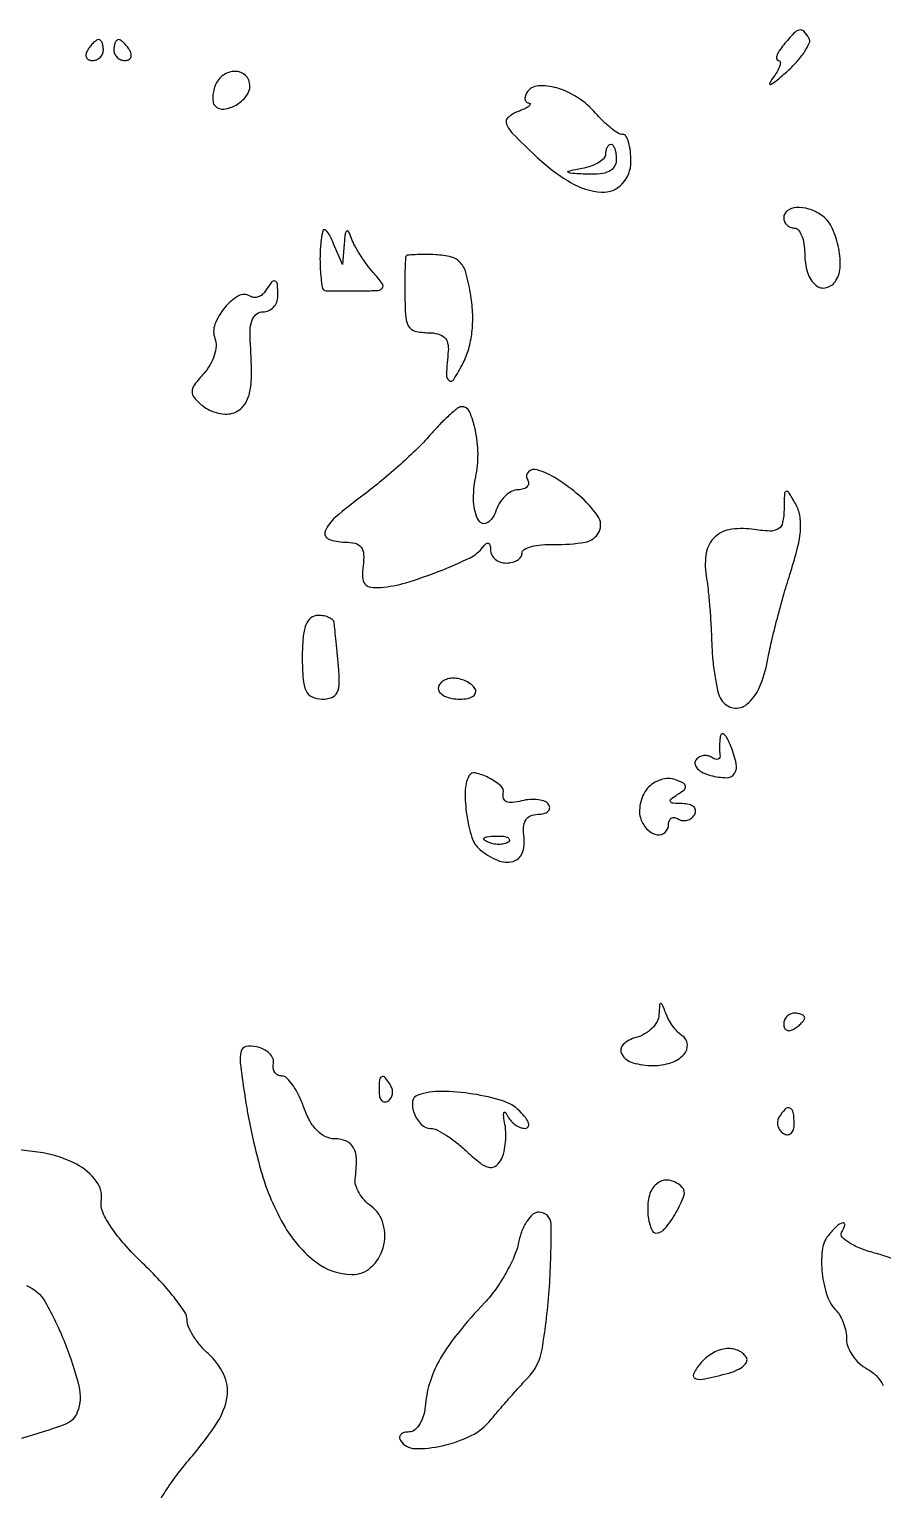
# Model space of a CAD drawing. Extents: x 0 to 5034, y 0 to 2560.
# Drawn here: x 3460.9 to 3542.5, y 1972.5 to 2112 of the extents above; entities that cross this region are included whole.
import ezdxf

# ---------------------------------------------------------------- set-up
doc = ezdxf.new("R2010")
doc.units = 0

msp = doc.modelspace()

# ---------------------------------------------------------------- linework, layer by layer
for points in [[(3315.229798, 2294.725646, 0.000021), (3228.5, 2295.347967, -0.000415)], [(3473.186663, 1971.097621, -0.015893), (3474.028125, 1972.474367, -0.017961), (3475.159704, 1974.071838, -0.01393), (3476.5, 1975.728966, 0.033242), (3478.880933, 1978.916912, 0.10607), (3479.820561, 1981.385688, 0.152031), (3479.503059, 1983.49468, 0.09631), (3478, 1985.5, -0.034379), (3477.234658, 1986.294826, -0.034633), (3476.5875, 1987.185159, -0.036809), (3476.137376, 1988.037839, -0.103398), (3476, 1988.695043, 0.148319), (3475.769304, 1989.455639, 0.018746), (3474.751563, 1990.861899, 0.020677), (3473.377536, 1992.475743, 0.015819), (3471.75, 1994.126586, -0.020896), (3470.036666, 1995.90011, -0.033449), (3468.747178, 1997.56339, -0.038891), (3467.936064, 1998.997069, -0.150854), (3467.797603, 1999.996484, 0.202637), (3467.320222, 2001.963632, 0.114145), (3465.418849, 2003.58328, 0.077214), (3462.240729, 2004.651055, 0.042527), (3458.145528, 2005, -0.023772)], [(3544.532507, 1994.044318, 0.046574), (3541.867003, 1995.035812, -0.025059), (3540.403206, 1995.509781, -0.044761), (3539.266386, 1996.062731, -0.063196), (3538.578064, 1996.606262, -0.345251), (3538.528843, 1997.046669, 0.069184), (3538.844648, 1997.762621, 0.571138), (3538.648462, 1997.968797, 0.138452), (3538.048353, 1997.63878, 0.029935), (3537.248152, 1996.75, 0.142662), (3536.666438, 1995.333759, 0.053706), (3536.668573, 1993.169589, 0.053457), (3537.141005, 1991.007299, 0.116391), (3538.028615, 1989.571385, -0.072475), (3538.401041, 1989.071909, -0.038737), (3538.714656, 1988.36693, -0.037576), (3538.928484, 1987.582161, -0.047761), (3539, 1986.835184, 0.0966), (3539.147091, 1986.080946, 0.05735), (3539.5875, 1985.274362, 0.054411), (3540.235101, 1984.540549, 0.061983), (3541, 1984, -0.079169), (3541.858539, 1983.348141, -0.075379), (3542.489071, 1982.451557, -0.067855)], [(3460.646911, 1991.987054, -0.171325), (3462.432642, 1990.432085, -0.033345), (3464.312482, 1986.524018, -0.033931), (3465.657609, 1982.379702, -0.154312), (3465.506852, 1979.878451, -0.217295), (3464.323244, 1978.715837, -0.01857), (3460.17254, 1977.379946, -0.025105)]]:
    msp.add_lwpolyline(points, format="xyb")
for points in [[(3466.5, 2110, 0.082592), (3466.343488, 2109.6179, 0.161196), (3466.3746, 2109.29375, 0.182303), (3466.586039, 2109.078288, 0.108972), (3466.940983, 2109, 0.093332), (3467.345238, 2109.076123, 0.09642), (3467.688914, 2109.29375, 0.099167), (3467.918938, 2109.618444, 0.105053), (3468, 2110, 0.042167), (3467.967655, 2110.382849, 0.061769), (3467.870461, 2110.70625, 0.081139), (3467.727648, 2110.92554, 0.210953), (3467.559017, 2111, 0.151918), (3467.34829, 2110.934461, 0.038439), (3467.066025, 2110.70625, 0.035638), (3466.768994, 2110.382774, 0.029505)], [(3469, 2110, 0.105053), (3469.081062, 2109.618444, 0.099167), (3469.311086, 2109.29375, 0.09642), (3469.654762, 2109.076123, 0.093332), (3470.059017, 2109, 0.108972), (3470.413961, 2109.078288, 0.182303), (3470.6254, 2109.29375, 0.161196), (3470.656512, 2109.6179, 0.082592), (3470.5, 2110, 0.029505), (3470.231006, 2110.382774, 0.035638), (3469.933975, 2110.70625, 0.038439), (3469.65171, 2110.934461, 0.151918), (3469.440983, 2111, 0.210953), (3469.272352, 2110.92554, 0.081139), (3469.129539, 2110.70625, 0.061769), (3469.032345, 2110.382849, 0.042167)], [(3533, 2110.5, 0.027963), (3532.573717, 2109.92363, 0.064878), (3532.339608, 2109.440625, 0.144806), (3532.329078, 2109.132287, 0.341777), (3532.5, 2109, -0.376719), (3532.66841, 2108.852128, -0.115155), (3532.631812, 2108.485938, -0.055956), (3532.365918, 2107.922181, -0.025447), (3531.902706, 2107.25, 0.061419), (3531.645707, 2106.812963, 0.693932), (3531.744658, 2106.717699, 0.061464), (3532.273572, 2107.056452, 0.008826), (3533.249441, 2107.89536, 0.025858), (3534.241019, 2108.875168, 0.038251), (3534.993332, 2109.838133, 0.043332), (3535.444008, 2110.662845, 0.246596), (3535.410163, 2111.14536, 0.054962), (3534.905215, 2111.791447, 0.271174), (3534.477089, 2111.909005, 0.141361), (3533.965448, 2111.600578, 0.013681)], [(3478.67589, 2106.597766, 0.042219), (3478.50911, 2106.022153, 0.048251), (3478.451219, 2105.452084, 0.054566), (3478.501764, 2104.968997, 0.144015), (3478.666667, 2104.666667, 0.228002), (3479.524198, 2104.366162, 0.104344), (3480.677776, 2104.747442, 0.095783), (3481.654412, 2105.6008, 0.166945), (3482, 2106.606989, 0.20454), (3481.589618, 2107.568199, 0.194016), (3480.599389, 2107.964279, 0.156585), (3479.439177, 2107.588249, 0.146107)], [(3508.462011, 2105.938533, 0.067408), (3508.299766, 2105.574205, 0.12757), (3508.290003, 2105.255048, 0.172125), (3508.430806, 2105.032495, 0.145802), (3508.690983, 2104.929715, -0.40508), (3508.783546, 2104.822974, -0.223965), (3508.694011, 2104.657526, -0.049371), (3508.257654, 2104.398659, -0.015889), (3507.565224, 2104.101813, 0.088012), (3506.654777, 2103.545118, 0.319187), (3506.509522, 2102.920517, 0.099174), (3507.123466, 2101.997873, 0.007442), (3509.294487, 2099.888169, 0.052523), (3512.621551, 2097.352389, 0.122009), (3515.594662, 2096.421363, 0.224936), (3517.569565, 2097.214402, 0.188807), (3518.4, 2099.335172, 0.027599), (3518.343848, 2100.35168, 0.044949), (3518.172128, 2101.197912, 0.057966), (3517.92288, 2101.777963, 0.291246), (3517.624264, 2101.934315, -0.162007), (3517.215019, 2102.033055, -0.026709), (3516.540385, 2102.505955, -0.026974), (3515.779285, 2103.17177, -0.020926), (3515.023795, 2103.972564, 0.069986), (3513.336758, 2105.442102, 0.071562), (3511.322101, 2106.375785, 0.089398), (3509.527234, 2106.579065, 0.242512)], [(3517, 2099.5, -0.14172), (3516.814684, 2098.859324, -0.137679), (3516.314364, 2098.407937, -0.091185), (3515.464204, 2098.164828, -0.036551), (3514.25, 2098.136182, -0.002047), (3512.598669, 2098.224735, -0.200802), (3512.392379, 2098.325405, -0.574721), (3512.431321, 2098.441828, -0.00362), (3513.75, 2098.705733, 0.037644), (3514.611317, 2098.939971, 0.051079), (3515.339063, 2099.285119, 0.061974), (3515.840956, 2099.681695, 0.197067), (3516, 2100.069551, -0.051768), (3516.036959, 2100.425558, -0.071675), (3516.146875, 2100.726681, -0.091682), (3516.309165, 2100.92904, -0.179902), (3516.5, 2101, -0.254951), (3516.692131, 2100.895221, -0.06271), (3516.853125, 2100.559375, -0.048861), (3516.963617, 2100.074626, -0.031626)], [(3533, 2094, 0.099038), (3533.076342, 2093.618362, 0.097945), (3533.29375, 2093.29375, 0.097945), (3533.618362, 2093.076342, 0.099038), (3534, 2093, -0.222681), (3534.382793, 2092.820624, -0.076538), (3534.70625, 2092.282961, -0.058208), (3534.92683, 2091.49372, -0.039081), (3535, 2090.559017, 0.074739), (3535.271342, 2088.753887, 0.141185), (3536.070224, 2087.531646, 0.248069), (3537.073632, 2087.301944, 0.191269), (3537.989236, 2087.982583, 0.135238), (3538.395566, 2089.37088, 0.059171), (3538.198025, 2091.294804, 0.059069), (3537.553152, 2093.12643, 0.130793), (3536.587716, 2094.234687, 0.072146), (3535.402327, 2094.80731, 0.09309), (3534.204432, 2094.952144, 0.136458), (3533.339362, 2094.649479, 0.24551)], [(3488.970285, 2092.75, 0.041042), (3488.725022, 2091.024867, 0.029125), (3488.723157, 2089.069452, 0.022136), (3488.898697, 2087.346675, 0.372124), (3489.3, 2087), (3490.574278, 2087), (3492.654988, 2087, 0.011782), (3494.256447, 2087.037741, 0.2421), (3494.662194, 2087.271234, 0.314768), (3494.647049, 2087.687709, 0.0176), (3493.785475, 2088.75, -0.020859), (3493.161355, 2089.529848, -0.016194), (3492.546782, 2090.426563, -0.016473), (3492.027585, 2091.301608, -0.037571), (3491.709435, 2092, 0.02256), (3491.432121, 2092.660579, 0.467105), (3491.248909, 2092.70819, 0.211395), (3491.101066, 2092.458396, 0.01082), (3491.008662, 2091.5), (3490.859429, 2089.5), (3490, 2091.5, 0.019419), (3489.657582, 2092.218576, 0.051432), (3489.343007, 2092.692187, 0.155982), (3489.11648, 2092.838106, 0.425838)], [(3496.9, 2090.283022, 0.072963), (3496.860205, 2090.08044, 0.003097), (3496.829375, 2089.348763, 0.005264), (3496.807271, 2088.478348, 0.003716), (3496.8, 2087.5, 0.009994), (3496.855134, 2084.741998, 0.106893), (3497.133824, 2083.663853, 0.218974), (3497.767622, 2083.157873, 0.060719), (3499.062858, 2083, -0.061352), (3499.950689, 2082.890649, -0.126472), (3500.561643, 2082.559489, -0.143474), (3500.890327, 2082.008011, -0.088693), (3500.947704, 2081.25, 0.01091), (3500.769706, 2079.017296, 0.242569), (3501.025872, 2078.440901, 0.450717), (3501.468012, 2078.516915, 0.018176), (3502.372149, 2080.105999, 0.0527), (3502.903416, 2081.453152, 0.038841), (3503.210751, 2083.028317, 0.036372), (3503.283505, 2084.745698, 0.032702), (3503.113205, 2086.51876, 0.022828), (3502.672454, 2088.61975, 0.114545), (3502.1207, 2089.678209, 0.153775), (3501.246717, 2090.222525, 0.052074), (3499.747217, 2090.445782, 0.009777), (3498.686976, 2090.471438, 0.015437), (3497.77762, 2090.447579, 0.009442), (3497.038678, 2090.391321, 0.291968)], [(3483.489919, 2086.983688, -0.082274), (3483.185719, 2086.635275, -0.092343), (3482.796542, 2086.420284, -0.100644), (3482.384129, 2086.370587, -0.118776), (3482.011521, 2086.492879, 0.276383), (3480.90122, 2086.508727, 0.089263), (3479.594581, 2085.401252, 0.081017), (3478.663695, 2083.805088, 0.185253), (3478.663771, 2082.433816, -0.112502), (3478.765563, 2081.72354, -0.057254), (3478.58888, 2080.834134, -0.052614), (3478.182816, 2079.914026, -0.053756), (3477.596053, 2079.106137, 0.022867), (3476.707742, 2078.029481, 0.151277), (3476.475431, 2077.380674, 0.191902), (3476.678828, 2076.797593, 0.040834), (3477.462037, 2076.031507, 0.064457), (3478.152892, 2075.594528, 0.054002), (3478.974601, 2075.3155, 0.056191), (3479.796908, 2075.227017, 0.09058), (3480.487265, 2075.35674, 0.138042), (3481.421668, 2076.053546, 0.109289), (3481.958321, 2077.199492, 0.058132), (3482.154266, 2079.07452, 0.013459), (3482.030596, 2082.25, -0.03639), (3482.038793, 2083.437046, -0.085239), (3482.257389, 2084.294142, -0.130473), (3482.672851, 2084.808677, -0.15934), (3483.257967, 2085, 0.105642), (3483.795455, 2085.114844, 0.099267), (3484.252861, 2085.440625, 0.09626), (3484.559462, 2085.927397, 0.092805), (3484.666667, 2086.5, 0.018973), (3484.624051, 2087.622673, 0.28348), (3484.403163, 2087.926681, 0.340866), (3484.073549, 2087.836506, 0.023291)], [(3499.172173, 2073.17259, -0.021076), (3498.003952, 2071.940277, -0.009517), (3496.376008, 2070.420912, -0.009403), (3494.594202, 2068.879853, -0.012684), (3492.922173, 2067.558173, 0.014786), (3490.14777, 2065.346092, 0.120787), (3489.202933, 2064.043981, 0.418733), (3489.527366, 2063.28886, 0.093243), (3491.062858, 2063, -0.059382), (3492.044493, 2062.883005, -0.169728), (3492.613866, 2062.515236, -0.15432), (3492.861957, 2061.845626, -0.046723), (3492.812858, 2060.75, 0.042496), (3492.754086, 2059.646766, 0.16366), (3492.990196, 2059.012109, 0.187119), (3493.537337, 2058.69867, 0.058366), (3494.5, 2058.666247, 0.052008), (3496.910222, 2059.121922, 0.021102), (3500.072155, 2060.215478, 0.017674), (3503.030507, 2061.50308, 0.123449), (3504.234687, 2062.5, -0.047673), (3504.545039, 2062.847561, -0.273631), (3504.776755, 2062.89754, -0.268886), (3504.935199, 2062.71823, -0.04656), (3504.984687, 2062.25, 0.118755), (3505.105752, 2061.773192, 0.099323), (3505.436127, 2061.367188, 0.09112), (3505.92593, 2061.094491, 0.081749), (3506.5, 2061, 0.060318), (3507.073617, 2061.069451, 0.079043), (3507.559375, 2061.274103, 0.097144), (3507.884633, 2061.577219, 0.158031), (3508, 2061.933117, -0.27307), (3508.208426, 2062.286294, -0.058439), (3508.894909, 2062.566686, -0.045895), (3509.879198, 2062.745083, -0.029007), (3511.046498, 2062.779615, 0.049468), (3514.022958, 2062.989598, 0.23735), (3515.350982, 2063.968828, 0.277416), (3515.242187, 2065.480169, 0.06194), (3513.429452, 2067.478231, 0.036477), (3511.348606, 2069.018955, 0.066347), (3509.430532, 2069.903103, 0.264216), (3508.602773, 2069.720433, 0.362352), (3508.5, 2069, -0.13093), (3508.614704, 2068.620053, -0.189949), (3508.49832, 2068.29375, -0.14451), (3508.151734, 2068.073681, -0.069787), (3507.626405, 2068, 0.125383), (3507.00564, 2067.841847, 0.069625), (3506.374158, 2067.373687, 0.062393), (3505.827977, 2066.683145, 0.059379), (3505.458064, 2065.867872, -0.174279), (3504.680182, 2064.84975, -0.432702), (3503.867718, 2065.051567, -0.120332), (3503.367383, 2066.852002, -0.059702), (3503.576294, 2069.227529, 0.054724), (3503.790803, 2071.417469, 0.048422), (3503.542586, 2073.696899, 0.053474), (3502.969752, 2075.472453, 0.327174), (3502.182612, 2075.92259, 0.144414), (3501.800381, 2075.761092, 0.013403), (3501.016718, 2075.082847, 0.016374), (3500.11355, 2074.201866, 0.012133)], [(3533.030409, 2066.136501, -0.046257), (3532.895692, 2064.862032, -0.207198), (3532.477472, 2064.259009, -0.153679), (3531.659427, 2064.049401, -0.022902), (3529.946682, 2064.221133, 0.083046), (3527.779913, 2064.17783, 0.162373), (3526.287499, 2063.347672, 0.15636), (3525.557453, 2061.760123, 0.075534), (3525.625208, 2059.5, -0.019207), (3525.774765, 2058.456418, -0.005888), (3525.921324, 2056.870581, -0.005883), (3526.043684, 2055.09004, -0.00641), (3526.120019, 2053.357298, 0.016062), (3526.226417, 2051.679414, 0.017627), (3526.438833, 2050.063441, 0.017306), (3526.715599, 2048.702008, 0.079771), (3527.023745, 2047.96158, 0.209194), (3528.168762, 2047.170166, 0.226148), (3529.475795, 2047.507348, 0.117938), (3530.688405, 2049.140365, 0.055616), (3531.451082, 2051.670161, -0.012321), (3531.827845, 2053.470142, -0.006004), (3532.392641, 2055.748627, -0.005951), (3533.037292, 2058.106385, -0.008562), (3533.668326, 2060.176228, 0.017183), (3534.3298, 2062.488065, 0.04371), (3534.602332, 2064.210183, 0.061281), (3534.531119, 2065.557146, 0.0881), (3534.121384, 2066.676228, 0.008703), (3533.461422, 2067.766971, 0.38461), (3533.224733, 2067.833732, 0.275133), (3533.066962, 2067.589957, 0.00614)], [(3487, 2052, 0.017865), (3487.075057, 2049.900011, 0.09243), (3487.367733, 2048.780861, 0.175607), (3487.943362, 2048.207983, 0.109265), (3488.883732, 2048, 0.088032), (3489.81152, 2048.164626, 0.195198), (3490.334285, 2048.63887, 0.11482), (3490.538404, 2049.552352, 0.022332), (3490.447568, 2051.25, -0.000279), (3490.320405, 2052.549354, -0.00034), (3490.20289, 2053.765625, -0.000284), (3490.105318, 2054.788831, -0.002398), (3490.063836, 2055.25, 0.181415), (3489.927494, 2055.53675, 0.080384), (3489.578127, 2055.779687, 0.06419), (3489.078696, 2055.94463, 0.047731), (3488.5, 2056, 0.176579), (3487.815157, 2055.750359, 0.128937), (3487.34375, 2055.083333, 0.069535), (3487.076585, 2053.888175, 0.020272)], [(3500, 2049, 0.195654), (3500.155423, 2048.618015, 0.086673), (3500.604836, 2048.29375, 0.066561), (3501.270941, 2048.073608, 0.0466), (3502.059017, 2048, 0.047867), (3502.804599, 2048.071541, 0.104212), (3503.33165, 2048.29375, 0.181468), (3503.558599, 2048.621877, 0.202618), (3503.5, 2049, 0.08825), (3503.157656, 2049.382836, 0.053305), (3502.640225, 2049.70625, 0.051278), (3502.038022, 2049.925833, 0.061875), (3501.440983, 2050, 0.067639), (3500.890182, 2049.925146, 0.08433), (3500.423289, 2049.70625, 0.09965), (3500.111069, 2049.38134, 0.142666)], [(3526.951864, 2044.5, 0.023879), (3526.889986, 2044.056947, 0.01652), (3526.860655, 2043.551603, 0.016696), (3526.864783, 2043.063014, 0.032551), (3526.906356, 2042.67567, -0.132215), (3526.882268, 2042.411433, -0.23861), (3526.726758, 2042.266988, -0.153269), (3526.450582, 2042.273647, -0.056384), (3526.093875, 2042.441982, 0.093354), (3525.686601, 2042.598734, 0.096427), (3525.255058, 2042.593978, 0.099163), (3524.866349, 2042.429194, 0.105029), (3524.580346, 2042.130002, 0.213244), (3524.528711, 2041.745178, 0.125961), (3524.770267, 2041.339831, 0.083724), (3525.289534, 2040.972467, 0.048258), (3526.010251, 2040.70757, 0.05681), (3527.516917, 2040.491742, 0.253646), (3528.286426, 2040.880721, 0.209607), (3528.468899, 2041.815802, 0.040514), (3527.945153, 2043.5, 0.023396), (3527.622298, 2044.205342, 0.076646), (3527.321484, 2044.61875, 0.283171), (3527.102689, 2044.671568, 0.27387)], [(3502.918758, 2040.661516, 0.114826), (3502.557479, 2039.16832, 0.039227), (3502.713629, 2036.930893, 0.03844), (3503.205345, 2034.781836, 0.145092), (3503.965236, 2033.646796, 0.070642), (3505.663028, 2032.602074, 0.168722), (3507.119111, 2032.490789, 0.237882), (3508.008611, 2033.279, 0.130087), (3508.187142, 2034.760946, -0.046874), (3508.141864, 2035.763081, -0.120709), (3508.346859, 2036.453091, -0.1595), (3508.801021, 2036.855798, -0.102629), (3509.496159, 2037, 0.05613), (3510.07737, 2037.065452, 0.121123), (3510.477104, 2037.266173, 0.190082), (3510.634874, 2037.562897, 0.168206), (3510.558021, 2037.90612, 0.156775), (3510.195988, 2038.214916, 0.063353), (3509.562794, 2038.389237, 0.054303), (3508.778948, 2038.415595, 0.045254), (3507.956414, 2038.278351, -0.038129), (3507.091148, 2038.121294, -0.122982), (3506.516619, 2038.203077, -0.21667), (3506.231783, 2038.504014, -0.141435), (3506.20741, 2038.989395, 0.281189), (3505.968745, 2039.715943, 0.058768), (3504.80396, 2040.492104, 0.062022), (3503.532418, 2040.951218, 0.344586)], [(3519.961237, 2039.453294, 0.067937), (3519.551114, 2038.794841, 0.054716), (3519.294858, 2038.000527, 0.056283), (3519.222103, 2037.197006, 0.086278), (3519.35674, 2036.512735, 0.105243), (3520.004767, 2035.515218, 0.154964), (3520.925821, 2035.038657, 0.242829), (3521.674291, 2035.27548, 0.199567), (3522, 2036.059017, -0.098926), (3522.071817, 2036.418448, -0.176081), (3522.273452, 2036.637945, -0.169366), (3522.57557, 2036.681645, -0.090666), (3522.930902, 2036.542705, 0.108373), (3523.334197, 2036.401101, 0.099685), (3523.77286, 2036.434921, 0.095498), (3524.179369, 2036.639411, 0.090427), (3524.489919, 2036.983688, 0.167067), (3524.577318, 2037.369996, 0.188223), (3524.402126, 2037.705957, 0.121238), (3523.956879, 2037.935912, 0.056804), (3523.309017, 2038.015313, -0.016211), (3522.42382, 2038.051523, -0.253512), (3522.177244, 2038.209525, -0.368075), (3522.22558, 2038.446753, -0.024868), (3522.833846, 2038.876149, 0.030676), (3523.482643, 2039.345536, 0.25711), (3523.61208, 2039.669756, 0.246481), (3523.408944, 2039.962386, 0.028572), (3522.656959, 2040.301396, 0.098235), (3521.990804, 2040.416134, 0.069996), (3521.241914, 2040.291401, 0.067308), (3520.527289, 2039.955651, 0.076257)], [(3506.729167, 2034.395833, -0.126455), (3506.402231, 2034.202593, -0.060344), (3505.916927, 2034.123424, -0.05415), (3505.359369, 2034.160852, -0.051402), (3504.8125, 2034.316886, -0.054073), (3504.395823, 2034.538436, -0.470617), (3504.37858, 2034.720685, -0.168741), (3504.670344, 2034.862007, -0.018894), (3505.416667, 2034.921053, -0.028489), (3506.112848, 2034.910055, -0.077125), (3506.592839, 2034.799335, -0.208169), (3506.77538, 2034.614691, -0.296942)], [(3521.078947, 2017.866631, -0.113335), (3520.8919, 2017.201154, -0.071364), (3520.406135, 2016.551701, -0.0658), (3519.708319, 2016.016018, -0.066979), (3518.899384, 2015.683939, 0.124262), (3517.648688, 2014.995745, 0.353245), (3517.517972, 2014.077338, 0.192006), (3518.578214, 2013.265202, 0.068673), (3520.5, 2013, 0.0781), (3522.200704, 2013.267281, 0.12273), (3523.450647, 2014.043995, 0.218068), (3523.791971, 2015.005427, 0.230041), (3523.278059, 2015.861803, -0.061713), (3522.862117, 2016.213113, -0.029803), (3522.419496, 2016.753155, -0.029007), (3522.019288, 2017.378915, -0.036835), (3521.728891, 2018, 0.007174), (3521.395823, 2018.838579, 0.359588), (3521.24957, 2018.916212, 0.335011), (3521.135936, 2018.787142, 0.006767)], [(3533, 2016.940983, 0.108972), (3533.078288, 2016.586039, 0.182303), (3533.29375, 2016.3746, 0.161196), (3533.6179, 2016.343488, 0.082592), (3534, 2016.5, 0.029505), (3534.382774, 2016.768994, 0.035638), (3534.70625, 2017.066025, 0.038439), (3534.934461, 2017.34829, 0.151918), (3535, 2017.559017, 0.210953), (3534.92554, 2017.727648, 0.081139), (3534.70625, 2017.870461, 0.061769), (3534.382849, 2017.967655, 0.042167), (3534, 2018, 0.105053), (3533.618444, 2017.918938, 0.099167), (3533.29375, 2017.688914, 0.09642), (3533.076123, 2017.345238, 0.093332)], [(3481.469553, 2010.348022, 0.031338), (3483.053879, 2002.962325, 0.065349), (3485.365584, 1997.562165, 0.094058), (3488.293909, 1994.240553, 0.162859), (3491.730948, 1993.033269, 0.19042), (3493.567118, 1993.727394, 0.140095), (3494.724177, 1995.595017, 0.134136), (3494.74589, 1997.856374, 0.172261), (3493.582445, 1999.563373, -0.051322), (3492.941033, 2000.141935, -0.050487), (3492.426913, 2000.842009, -0.054952), (3492.107183, 2001.552721, -0.112679), (3492.053469, 2002.157782, 0.033305), (3492.181445, 2004.001951, 0.118934), (3491.909115, 2005.144147, 0.178637), (3491.226727, 2005.775333, 0.098541), (3490.097825, 2006, -0.114031), (3489.223836, 2006.20195, -0.0852), (3488.418801, 2006.781734, -0.068773), (3487.716907, 2007.725783, -0.041666), (3487.149845, 2009, 0.029269), (3486.672363, 2010.148676, 0.039463), (3486.102214, 2011.11875, 0.044284), (3485.526524, 2011.803971, 0.198429), (3485.05202, 2012, -0.12002), (3484.67073, 2012.092862, -0.125706), (3484.382468, 2012.349742, -0.113994), (3484.234497, 2012.736058, -0.086654), (3484.25, 2013.19061, 0.155057), (3484.200953, 2013.676055, 0.096903), (3483.874829, 2014.151155, 0.079472), (3483.321341, 2014.544144, 0.061379), (3482.621757, 2014.788631, 0.099043), (3481.632834, 2014.804614, 0.291793), (3481.156832, 2014.361969, 0.093214), (3481.080901, 2013.246722, 0.007686)], [(3494.333333, 2010.543989, 0.059057), (3494.394948, 2010.024148, 0.126631), (3494.582917, 2009.669932, 0.191218), (3494.860929, 2009.534562, 0.158515), (3495.182979, 2009.613087, 0.108766), (3495.463027, 2009.88478, 0.099739), (3495.614038, 2010.257398, 0.095385), (3495.612382, 2010.673795, 0.090093), (3495.457295, 2011.069098, 0.02679), (3494.913397, 2011.852054, 0.350126), (3494.59208, 2011.929499, 0.269722), (3494.376303, 2011.618676, 0.019984)], [(3498.050218, 2010.185392, 0.29065), (3497.542392, 2009.559238, 0.122501), (3497.686822, 2008.4377, 0.103272), (3498.375791, 2007.380755, 0.199409), (3499.292538, 2007, -0.119413), (3499.85599, 2006.863486, -0.024435), (3500.749612, 2006.34676, -0.024443), (3501.752849, 2005.627507, -0.020831), (3502.738219, 2004.776205, 0.01941), (3503.98537, 2003.692538, 0.101556), (3504.790167, 2003.279528, 0.205815), (3505.397703, 2003.361577, 0.119824), (3505.930102, 2003.886903, 0.071944), (3506.218863, 2004.551403, 0.035357), (3506.398463, 2005.457809, 0.034166), (3506.454343, 2006.443667, 0.042017), (3506.366344, 2007.360698, -0.01293), (3506.247706, 2008.126013, -0.089099), (3506.266563, 2008.504393, -0.605849), (3506.382036, 2008.534353, -0.072966), (3506.572245, 2008.25, 0.066959), (3506.883776, 2007.772009, 0.058192), (3507.324273, 2007.367188, 0.060973), (3507.820945, 2007.092509, 0.096139), (3508.297619, 2007, 0.252864), (3508.575707, 2007.150243, 0.224743), (3508.621323, 2007.478771, 0.088936), (3508.345336, 2008.006858, 0.031615), (3507.780162, 2008.64841, 0.122473), (3506.164585, 2009.620498, 0.035331), (3503.30397, 2010.282157, 0.036226), (3500.286765, 2010.536955, 0.084068)], [(3532.542705, 2008.069098, 0.108373), (3532.401101, 2007.665803, 0.099685), (3532.434921, 2007.22714, 0.095498), (3532.639411, 2006.820631, 0.090427), (3532.983688, 2006.510081, 0.136093), (3533.36964, 2006.397824, 0.190788), (3533.701458, 2006.524436, 0.140899), (3533.925389, 2006.890269, 0.067432), (3534, 2007.440983, 0.039415), (3533.914842, 2008.519563, 0.25701), (3533.592818, 2008.933879, 0.315493), (3533.13314, 2008.838655, 0.050477)], [(3520, 1999.5, 0.028767), (3520.055155, 1998.542147, 0.045002), (3520.223089, 1997.734375, 0.0564), (3520.466994, 1997.169498, 0.268838), (3520.759453, 1997, 0.22309), (3521.655378, 1997.42068, 0.043221), (3522.702105, 1998.929774, 0.043028), (3523.458876, 2000.562451, 0.291193), (3523.274478, 2001.392189, 0.135268), (3522.17845, 2002.014641, 0.195321), (3521.087623, 2001.862927, 0.165788), (3520.285049, 2000.944584, 0.097719)], [(3507.67002, 1996.100099, -0.053043), (3507.258304, 1994.784904, -0.02616), (3506.477131, 1993.214827, -0.02562), (3505.487025, 1991.653728, -0.033934), (3504.423562, 1990.350099, 0.016578), (3501.859613, 1987.420714, 0.0395), (3500.211154, 1985.046289, 0.051826), (3499.237537, 1982.891268, 0.059623), (3498.785699, 1980.681337, -0.047415), (3498.601814, 1979.655286, -0.063993), (3498.23508, 1978.787643, -0.080282), (3497.752119, 1978.200007, -0.182652), (3497.222875, 1978, 0.061638), (3496.745697, 1977.940951, 0.131265), (3496.423147, 1977.761681, 0.191597), (3496.303445, 1977.4964, 0.150839), (3496.383375, 1977.188702, 0.253482), (3497.733361, 1976.41447, 0.062069), (3500.372202, 1976.678628, 0.058838), (3503.144895, 1977.663462, 0.106919), (3505.018852, 1979.153797, -0.005231), (3505.869928, 1980.171708, -0.003757), (3506.841039, 1981.291644, -0.003794), (3507.781603, 1982.343824, -0.008164), (3508.525429, 1983.136908, 0.152195), (3509.90908, 1985.876973, 0.024452), (3510.614609, 1991.897715, 0.020422), (3510.7747, 1997.843437, 0.410142), (3509.601925, 1999, 0.180837), (3509.04184, 1998.790583, 0.066976), (3508.476759, 1998.148154, 0.055294), (3507.991626, 1997.209902, 0.042358)], [(3525, 1984.5, 0.058174), (3524.373507, 1983.536442, 0.459415), (3524.556246, 1983.105454, 0.132597), (3525.44657, 1983.065536, 0.010754), (3527.738753, 1983.627345, 0.041671), (3528.556927, 1983.921523, 0.073287), (3529.158964, 1984.311473, 0.113219), (3529.459588, 1984.728818, 0.242686), (3529.429736, 1985.11369, 0.163555), (3528.596288, 1985.805754, 0.127282), (3527.418862, 1985.942403, 0.103964), (3526.126478, 1985.478179, 0.081691)]]:
    msp.add_lwpolyline(points, format="xyb", close=True)

doc.saveas('drawing.dxf')
